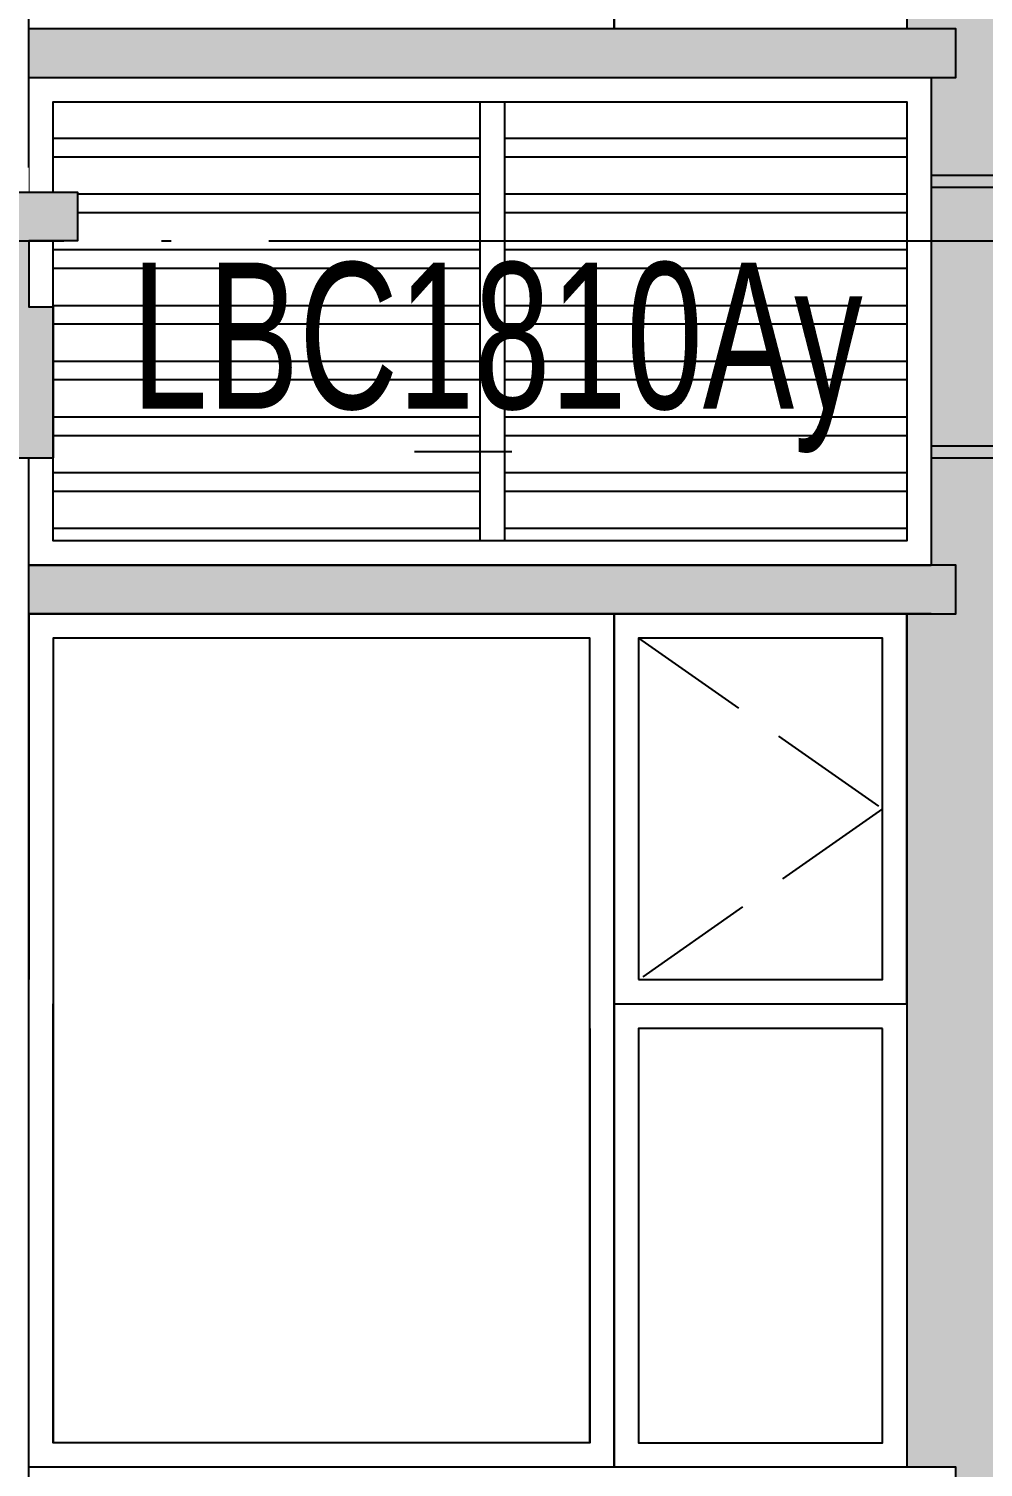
# Model space of a CAD drawing. Extents: x -12446 to 284554, y -295110 to 165007.
# Drawn here: x 69502 to 71458, y -257919 to -254969 of the extents above; entities that cross this region are included whole.
import ezdxf
from ezdxf.enums import TextEntityAlignment as Align

# ---------------------------------------------------------------- set-up
doc = ezdxf.new("R2010")
doc.units = 0
doc.header["$LTSCALE"] = 1000
doc.linetypes.add('AX-14-E$0$AX-85-M02$0$DASH', pattern=[0.35, 0.25, -0.1])
doc.linetypes.add('AX-14-E$0$DOTE', pattern=[2.42, 2, -0.2, 0.02, -0.2])
doc.layers.get('0').update_dxf_attribs({"linetype": 'CONTINUOUS'})
doc.layers.get('Defpoints').update_dxf_attribs({"linetype": 'CONTINUOUS'})
for name, color, linetype in [('A-Anno-Note', 241, 'CONTINUOUS'), ('AX-14-comp-tc$0$AX-T-LMCZ-Z$0$AX-13-E01-E03$0$A-Detl-Patt', 8, 'CONTINUOUS'), ('AX-14-comp-tc$0$AX-T-LMCZ-Z$1$AX-13-E01-E03$0$家具与填充', 251, 'CONTINUOUS'), ('AX-14-E$0$A-Detl-Fine', 152, 'CONTINUOUS'), ('AX-14-E$0$A-Detl-Patt', 8, 'CONTINUOUS'), ('AX-14-E$0$A-Detl-Thin', 131, 'CONTINUOUS'), ('AX-14-E$0$A-Wind-Iden', 11, 'CONTINUOUS'), ('AX-14-E$0$AX-T-LMCZ-Z$1$AX-13-E01-E03$0$家具与填充', 251, 'CONTINUOUS')]:
    doc.layers.add(name, color=color, linetype=linetype)
doc.layers.add('AX-14-E$0$A-Grid', color=222, linetype='AX-14-E$0$DOTE', plot=False)
doc.styles.add('AX-14-E$0$_TCH_DIM', font='JZFZ_ENA', dxfattribs={"width": 0.7, "bigfont": 'JZFZ_CNB'})

# ---------------------------------------------------------------- blocks, each defined once
blk = doc.blocks.new('AX-14-E$0$ahaeryewhraegew')
at = {"layer": 'AX-14-E$0$AX-T-LMCZ-Z$1$AX-13-E01-E03$0$家具与填充'}
h = blk.add_hatch(dxfattribs=at)
h.set_pattern_fill('ANSI32', color=256, scale=24, angle=135)
h.set_pattern_definition([(180, (0, 0), (-1e-14, -114.3), []), (180, (-38.1, 38.1), (-1e-14, -114.3), [])])
h.paths.add_polyline_path([(157161.3, 102637.6), (156336.3, 102637.6), (156336.3, 101737.6), (157161.3, 101737.6)])
h.paths.add_polyline_path([(155411.3, 102452.6), (155461.3, 102452.6), (155461.3, 102352.6), (155411.3, 102352.6), (155411.3, 101737.6), (156286.3, 101737.6), (156286.3, 102637.6), (155411.3, 102637.6)])
at = {"layer": 'AX-14-E$0$A-Detl-Fine'}
for points in [[(156511.3, 102837.6), (156511.3, 104487.6), (155411.3, 104487.6), (155411.3, 102837.6)], [(156511.3, 103687.6), (156511.3, 102837.6), (155411.3, 102837.6), (155411.3, 103737.6)], [(155411.3, 102452.6), (155411.3, 102637.6), (157161.3, 102637.6), (157161.3, 101737.6), (155411.3, 101737.6), (155411.3, 102277.6)], [(155411.3, 102277.6), (155411.3, 102352.6)]]:
    blk.add_lwpolyline(points, dxfattribs=at)
for points in [[(156611.3, 103787.6), (157111.3, 103787.6), (157111.3, 104487.6), (156611.3, 104487.6)], [(157111.3, 103687.6), (156611.3, 103687.6), (156611.3, 102837.6), (157111.3, 102837.6)], [(156286.3, 102637.6), (156336.3, 102637.6), (156336.3, 101737.6), (156286.3, 101737.6)]]:
    blk.add_lwpolyline(points, close=True, dxfattribs=at)
at = {"layer": 'AX-14-E$0$A-Detl-Patt', "linetype": 'AX-14-E$0$AX-85-M02$0$DASH'}
blk.add_lwpolyline([(156611.3, 104487.6), (157111.3, 104137.6), (156611.3, 103787.6)], dxfattribs=at)
at = {"layer": 'AX-14-E$0$A-Detl-Thin'}
for p, q in [((155361.3, 102452.6), (155361.3, 104857.6)), ((157161.3, 104537.6), (157161.3, 102787.6)), ((157211.3, 102687.6), (157211.3, 101687.6)), ((151411.3, 101907.6), (155411.3, 101907.6)), ((155361.3, 101587.6), (155361.3, 101907.6)), ((155361.3, 101687.6), (157211.3, 101687.6)), ((157211.3, 101587.6), (155361.3, 101587.6))]:
    blk.add_line(p, q, dxfattribs=at)
for points in [[(155961.3, 104537.6), (155361.3, 104537.6), (155361.3, 103787.6)], [(156561.3, 103737.6), (156561.3, 104537.6), (155961.3, 104537.6)], [(156561.3, 103737.6), (157161.3, 103737.6), (157161.3, 102787.6), (155361.3, 102787.6), (155361.3, 103787.6)], [(156561.3, 103737.6), (157161.3, 103737.6)], [(155361.3, 102687.6), (157261.3, 102687.6), (157261.3, 102787.6), (155361.3, 102787.6)], [(155361.3, 101587.6), (157261.3, 101587.6), (157261.3, 101687.6), (155361.3, 101687.6)]]:
    blk.add_lwpolyline(points, dxfattribs=at)
for points in [[(156561.3, 103737.6), (157161.3, 103737.6), (157161.3, 104537.6), (156561.3, 104537.6)], [(156561.3, 103737.6), (156561.3, 102787.6)]]:
    blk.add_lwpolyline(points, close=True, dxfattribs=at)
blk.add_wipeout([(151541.1, 102502.6), (155361.3, 102502.6), (155361.3, 102452.6), (151541.1, 102452.6)]).dxf.layer = 'AX-14-E$0$A-Detl-Thin'
blk.add_lwpolyline([(155281.5, 102502.6), (155281.5, 102452.6), (155461.3, 102452.6), (155461.3, 102352.6), (155361.3, 102352.6), (155361.3, 102217.6), (155411.3, 102217.6), (155411.3, 101907.6)], dxfattribs=at)
blk = doc.blocks.new('AX-14-E$0$awrhhrejreyhre')
at = {"layer": 'AX-14-E$0$A-Detl-Patt'}
for p, q in [((157211.3, 153203.8), (158411.3, 153203.8)), ((157211.3, 153178.8), (158411.3, 153178.8)), ((157211.3, 152648.8), (158411.3, 152648.8)), ((157211.3, 152623.8), (158411.3, 152623.8))]:
    blk.add_line(p, q, dxfattribs=at)
blk = doc.blocks.new('AX-14-comp-tc')
at = {"layer": 'AX-14-comp-tc$0$AX-T-LMCZ-Z$0$AX-13-E01-E03$0$A-Detl-Patt'}
h = blk.add_hatch(dxfattribs=at)
h.set_pattern_fill('CROSS', color=256, scale=30)
h.set_pattern_definition([(0, (-86013.83, -417845.72), (47.625, 47.625), [23.8125, -71.4375]), (90, (-86001.926, -417857.63), (-47.625, 47.625), [23.8125, -71.4375])])
h.paths.add_polyline_path([(69347.5, -261391.9), (71247.5, -261391.9), (71247.5, -261491.9), (69347.5, -261491.9)])
h.paths.add_polyline_path([(72347.5, -261391.9), (74652.2, -261391.9), (74652.2, -261491.9), (72347.5, -261491.9)])
h.paths.add_polyline_path([(75647.5, -261391.9), (77952.2, -261391.9), (77952.2, -261491.9), (75647.5, -261491.9)])
h.paths.add_polyline_path([(79047.5, -261391.9), (80947.5, -261391.9), (80947.5, -261491.9), (79047.5, -261491.9)])
h = blk.add_hatch(dxfattribs=at)
h.set_pattern_fill('CROSS', color=256, scale=30)
h.set_pattern_definition([(0, (-86013.83, -418945.72), (47.625, 47.625), [23.8125, -71.4375]), (90, (-86001.926, -418957.63), (-47.625, 47.625), [23.8125, -71.4375])])
h.paths.add_polyline_path([(69347.5, -262491.9), (71247.5, -262491.9), (71247.5, -262591.9), (69347.5, -262591.9)])
h.paths.add_polyline_path([(72347.5, -262491.9), (74652.2, -262491.9), (74652.2, -262591.9), (72347.5, -262591.9)])
h.paths.add_polyline_path([(75647.5, -262491.9), (77952.2, -262491.9), (77952.2, -262591.9), (75647.5, -262591.9)])
h.paths.add_polyline_path([(79047.5, -262491.9), (80947.5, -262491.9), (80947.5, -262591.9), (79047.5, -262591.9)])
at = {"layer": 'AX-14-comp-tc$0$AX-T-LMCZ-Z$1$AX-13-E01-E03$0$家具与填充'}
h = blk.add_hatch(dxfattribs=at)
h.set_pattern_fill('AR-SAND', color=256, scale=24)
h.set_pattern_definition([(37.5, (-152.837, -6422.47), (-1.9200376, 58.7295885), [0, -46.3296, 0, -51.816, 0, -49.53]), (7.5, (-152.84, -6422.47), (53.942794, 86.019012), [0, -24.9936, 0, -41.7576, 0, -16.002]), (327.5, (-190.33, -6422.47), (94.919084, 0.172462), [0, -15.24, 0, -54.864, 0, -71.628]), (317.5, (-190.33, -6422.47), (91.626774, 26.75152), [0, -7.62, 0, -35.9664, 0, -41.148])])
h.paths.add_polyline_path([(71823.1, -268241.9), (71147.5, -268241.9), (71147.5, -265541.9), (71248.8, -265541.9), (71248.8, -265441.9), (71198.8, -265441.9), (71198.8, -264441.9), (71248.8, -264441.9), (71248.8, -264341.9), (71148.8, -264341.9), (71148.8, -262591.9), (71248.8, -262591.9), (71248.8, -262491.9), (71198.8, -262491.9), (71198.8, -261491.9), (71248.8, -261491.9), (71248.8, -261391.9), (71148.8, -261391.9), (71148.8, -259641.9), (71248.8, -259641.9), (71248.8, -259541.9), (71198.8, -259541.9), (71198.8, -258541.9), (71248.8, -258541.9), (71248.8, -258441.9), (71148.8, -258441.9), (71148.8, -256691.9), (71823.1, -256691.9), (72498.8, -256691.9), (72498.8, -258441.9), (72348.4, -258441.9), (72348.8, -258541.9), (72398.8, -258541.9), (72398.8, -259541.9), (72348.8, -259541.9), (72348.8, -259641.9), (72498.8, -259641.9), (72498.8, -261391.9), (72348.8, -261391.9), (72348.8, -261491.9), (72398.8, -261491.9), (72398.8, -262491.9), (72348.8, -262491.9), (72348.8, -262591.9), (72498.8, -262591.9), (72498.8, -264341.9), (72348.8, -264341.9), (72348.8, -264441.9), (72398.8, -264441.9), (72398.8, -265441.9), (72348.8, -265441.9), (72348.8, -265541.9), (72498.8, -265541.9), (72498.8, -268241.9)])
h = blk.add_hatch(dxfattribs=at)
h.set_pattern_fill('AR-SAND', color=256, scale=24)
h.set_pattern_definition([(37.5, (-86013.83, -420795.72), (-1.920038, 58.729588), [0, -46.3296, 0, -51.816, 0, -49.53]), (7.5, (-86013.83, -420795.72), (53.942794, 86.019012), [0, -24.9936, 0, -41.7576, 0, -16.002]), (327.5, (-86051.32, -420795.72), (94.919084, 0.172462), [0, -15.24, 0, -54.864, 0, -71.628]), (317.5, (-86051.32, -420795.72), (91.626774, 26.75152), [0, -7.62, 0, -35.9664, 0, -41.148])])
h.paths.add_polyline_path([(61447.5, -261726.9), (69447.5, -261726.9), (69447.5, -261826.9), (69347.5, -261826.9), (69347.5, -261961.9), (69397.5, -261961.9), (69397.5, -262271.9), (61497.5, -262271.9), (61497.5, -261961.9), (61547.5, -261961.9), (61547.5, -261826.9), (61447.5, -261826.9)])
blk = doc.blocks.new('AX-14-E$0$JB-WIDR-TAG')
at = {"layer": 'Defpoints'}
blk.add_line((-1.694, -2.375), (0.306, -2.375), dxfattribs=at)
at = {"style": 'AX-14-E$0$_TCH_DIM', "width": 0.7}
blk.add_attdef('WD_TAG', text='', height=3, dxfattribs=at).set_placement((0, 0), align=Align.MIDDLE_CENTER)
blk = doc.blocks.new('AX-14-E$0$wegwgewhrejsr')
at = {"layer": 'AX-14-E$0$A-Wind-Iden', "xscale": 100, "yscale": 100, "zscale": 100, "rotation": 3.415094585006376e-08}
blk.add_blockref('AX-14-E$0$JB-WIDR-TAG', (156321.2, 152874.5), dxfattribs=at).add_auto_attribs({'WD_TAG': 'LBC1810Ay'})
blk = doc.blocks.new('AX-14-E')
at = {"layer": 'AX-14-E$0$A-Grid'}
blk.add_line((55473.5, -255404.4), (94520.7, -255404.4), dxfattribs=at)
at = {"layer": 'AX-14-E$0$A-Detl-Thin'}
blk.add_blockref('AX-14-E$0$ahaeryewhraegew', (-85859.7, -360707), dxfattribs=at)
blk.add_blockref('AX-14-E$0$ahaeryewhraegew', (-85859.7, -357757), dxfattribs=at)
for name, p in [('AX-14-comp-tc', (152.8, 6422.5)), ('AX-14-E$0$wegwgewhrejsr', (-85859.7, -408473.3))]:
    blk.add_blockref(name, p, dxfattribs=at)
at = {"layer": 'AX-14-E$0$A-Detl-Thin', "color": 6}
blk.add_blockref('AX-14-E$0$awrhhrejreyhre', (-85859.7, -408473.3), dxfattribs=at)

msp = doc.modelspace()

# ---------------------------------------------------------------- block references
at = {"layer": 'A-Anno-Note'}
msp.add_blockref('AX-14-E', (0, 0), dxfattribs=at)

doc.saveas('drawing.dxf')
